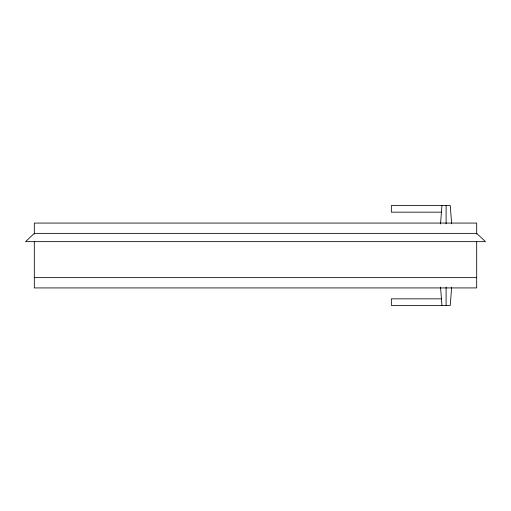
<?xml version="1.0" encoding="UTF-8"?>
<svg xmlns="http://www.w3.org/2000/svg" width="511" height="511" viewBox="0 0 511 511"><rect width="100%" height="100%" fill="white"/><g stroke="black" fill="none" stroke-linecap="round" stroke-linejoin="round"><path stroke-width="0.77" d="M440.539 223.933L441.932 205.569M451.641 287.15L450.261 305.431L391.337 305.431L391.337 298.833L441.427 298.833M441.427 212.167L391.337 212.167L391.337 205.569L450.261 205.569L451.641 223.85M34.314 277.639L476.686 277.639M440.539 287.067L441.932 305.431M476.686 234.147L476.686 223.071L34.314 223.071L34.314 234.147M476.686 241.262L476.686 287.929L34.314 287.929L34.314 241.262M446.097 205.569L446.097 223.85M446.097 287.15L446.097 305.431M34.314 233.361L25.55 241.652L485.45 241.652L476.686 233.361L34.314 233.361"/></g></svg>
